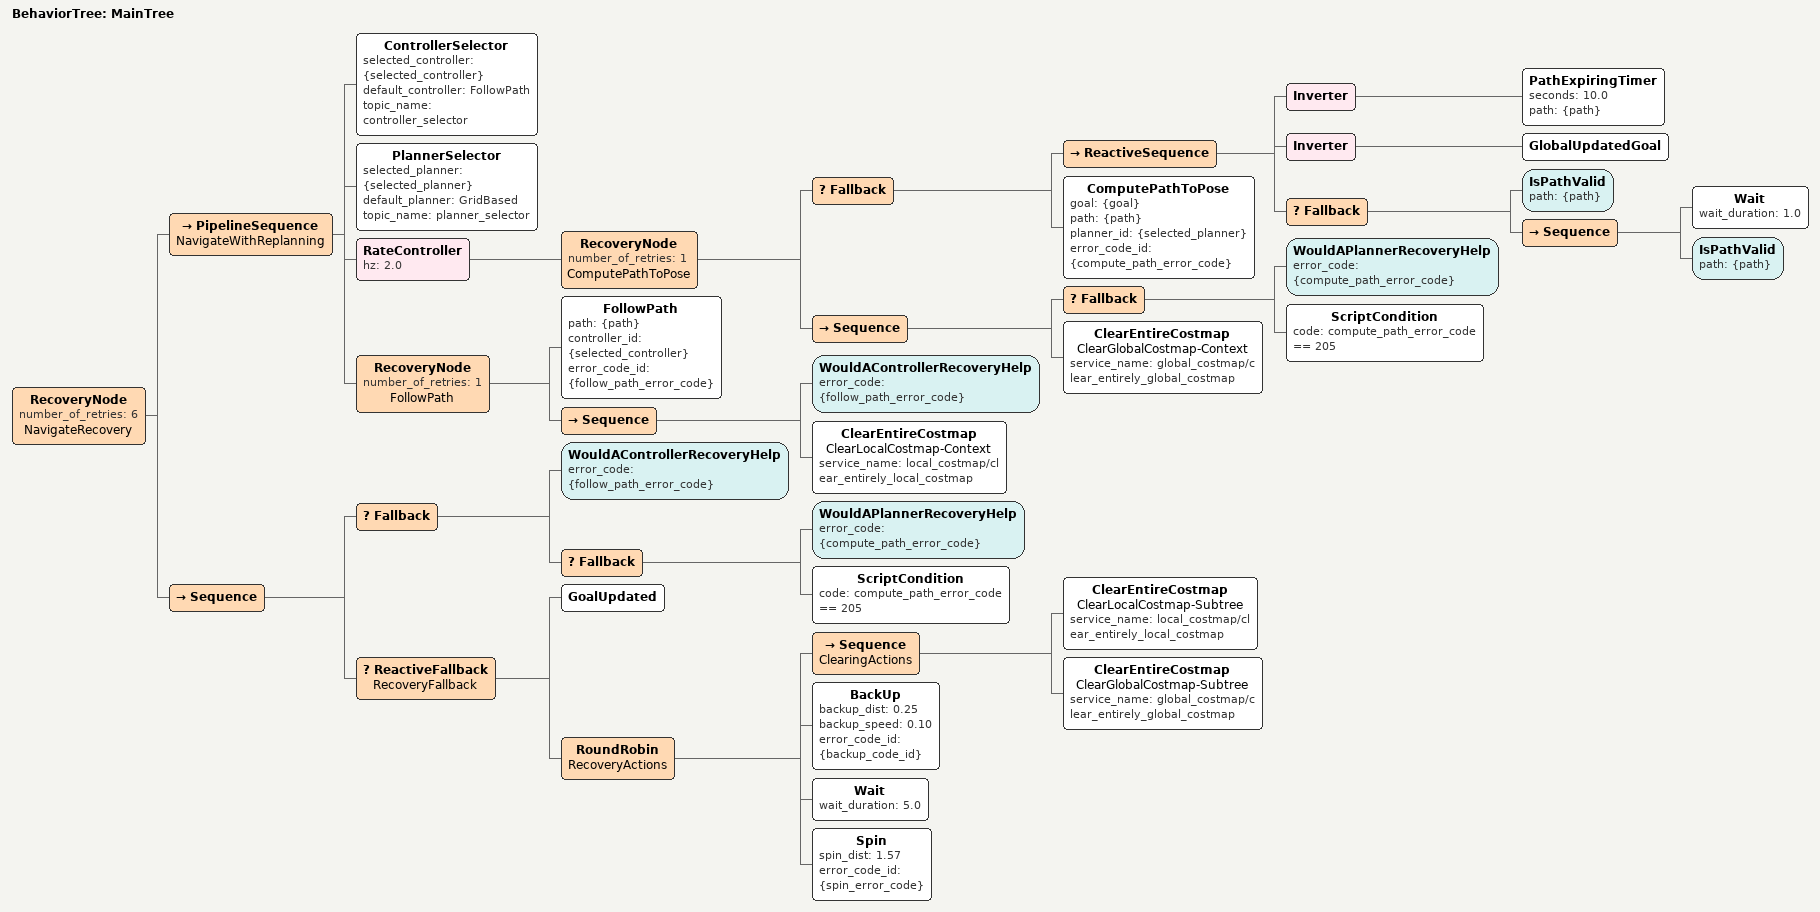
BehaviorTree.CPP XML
<root BTCPP_format="4" main_tree_to_execute="MainTree">
  <BehaviorTree ID="MainTree">
    <RecoveryNode number_of_retries="6" name="NavigateRecovery">
      <PipelineSequence name="NavigateWithReplanning">
        <ControllerSelector selected_controller="{selected_controller}" default_controller="FollowPath" topic_name="controller_selector"/>
        <PlannerSelector selected_planner="{selected_planner}" default_planner="GridBased" topic_name="planner_selector"/>
        <RateController hz="2.0">
          <RecoveryNode number_of_retries="1" name="ComputePathToPose">
            <Fallback>
              <ReactiveSequence>
                <Inverter><PathExpiringTimer seconds="10.0" path="{path}"/></Inverter>
                <Inverter><GlobalUpdatedGoal/></Inverter>
                <Fallback>
                  <IsPathValid path="{path}"/>
                  <Sequence>
                    <Wait wait_duration="1.0"/>
                    <IsPathValid path="{path}"/>
                  </Sequence>
                </Fallback>
              </ReactiveSequence>
              <ComputePathToPose goal="{goal}" path="{path}" planner_id="{selected_planner}" error_code_id="{compute_path_error_code}"/>
            </Fallback>
            <Sequence>
              <Fallback>
                <WouldAPlannerRecoveryHelp error_code="{compute_path_error_code}"/>
                <!-- Jazzy ComputePathToPose.START_OCCUPIED can be a transient prediction. -->
                <ScriptCondition code="compute_path_error_code == 205"/>
              </Fallback>
              <ClearEntireCostmap name="ClearGlobalCostmap-Context" service_name="global_costmap/clear_entirely_global_costmap"/>
            </Sequence>
          </RecoveryNode>
        </RateController>
        <RecoveryNode number_of_retries="1" name="FollowPath">
          <FollowPath path="{path}" controller_id="{selected_controller}" error_code_id="{follow_path_error_code}"/>
          <Sequence>
            <WouldAControllerRecoveryHelp error_code="{follow_path_error_code}"/>
            <ClearEntireCostmap name="ClearLocalCostmap-Context" service_name="local_costmap/clear_entirely_local_costmap"/>
          </Sequence>
        </RecoveryNode>
      </PipelineSequence>
      <Sequence>
        <Fallback>
          <WouldAControllerRecoveryHelp error_code="{follow_path_error_code}"/>
          <Fallback>
                <WouldAPlannerRecoveryHelp error_code="{compute_path_error_code}"/>
                <!-- Jazzy ComputePathToPose.START_OCCUPIED can be a transient prediction. -->
                <ScriptCondition code="compute_path_error_code == 205"/>
              </Fallback>
        </Fallback>
        <ReactiveFallback name="RecoveryFallback">
          <GoalUpdated/>
          <RoundRobin name="RecoveryActions">
            <Sequence name="ClearingActions">
              <ClearEntireCostmap name="ClearLocalCostmap-Subtree" service_name="local_costmap/clear_entirely_local_costmap"/>
              <ClearEntireCostmap name="ClearGlobalCostmap-Subtree" service_name="global_costmap/clear_entirely_global_costmap"/>
            </Sequence>
            <BackUp backup_dist="0.25" backup_speed="0.10" error_code_id="{backup_code_id}"/>
            <Wait wait_duration="5.0"/>
            <Spin spin_dist="1.57" error_code_id="{spin_error_code}"/>
          </RoundRobin>
        </ReactiveFallback>
      </Sequence>
    </RecoveryNode>
  </BehaviorTree>
</root>
